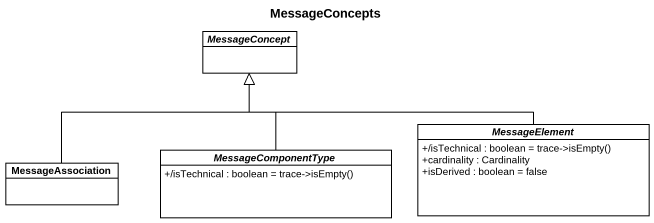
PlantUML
@startuml
title MessageConcepts
hide circle
hide empty members
skinparam classAttributeIconSize 0
abstract class MessageConcept
abstract class MessageComponentType {
  {field} +/isTechnical : boolean = trace->isEmpty()
}
abstract class MessageElement {
  {field} +/isTechnical : boolean = trace->isEmpty()
  +cardinality : Cardinality
  +isDerived : boolean = false
}
class MessageAssociation
MessageComponentType -up-|> MessageConcept
MessageElement -left-|> MessageConcept
MessageAssociation -up-|> MessageConcept
@enduml
